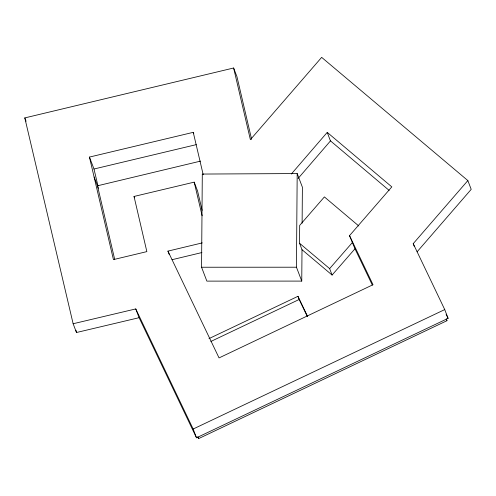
<?xml version="1.0" encoding="UTF-8"?>
<svg xmlns="http://www.w3.org/2000/svg" width="496" height="496" viewBox="0 0 496 496"><rect width="100%" height="100%" fill="white"/><g stroke="black" fill="none" stroke-linecap="round" stroke-linejoin="round"><path stroke-width="0.74" d="M358.8 225.99L324.396 196.918L299.683 225.413L299.547 243.263L302.002 249.693L301.754 281.096L206.863 281.12L201.562 267.239L202.3 174.059L297.185 173.557L302.393 187.197L302.114 223.181M301.754 281.096L296.453 267.214L297.185 173.557M291.307 174.046L327.242 132.37L391.815 186.88L349.525 235.643L354.969 248.794L372.347 285.101M298.096 178.467L330.491 140.889L389.149 190.408M413.224 243.648L467.852 180.581L321.656 57.362L250.387 139.643L233.628 68.002L24.8 117.912L73.135 323.745L76.483 332.512L139.103 317.694L196.503 437.794L448.086 318.351L444.738 309.585L413.224 243.648L414.259 246.345M417.08 251.832L471.2 189.348L467.852 180.581M354.969 248.794L332.091 275.051L329.635 268.621L352.513 242.364M208.971 338.619L297.96 296.31L307.458 316.157M210.874 341.459L299.169 299.479L297.96 296.31M196.503 437.794L193.155 429.028L444.738 309.585M197.885 437.236L198.555 438.638L446.952 320.707L446.226 318.81M200.508 161.126L97.483 185.795L114.681 259.365M169.229 254.491L167.939 251.119L202.256 242.897M172.038 259.706L201.878 252.557M202.132 210.354L197.538 190.91L194.19 182.144L134.032 196.453L146.853 251.615L113.441 259.606L89.435 157.077L193.254 132.339L193.787 133.746M89.435 157.077L93.992 169.012L196.304 144.634M73.135 323.745L135.755 308.927L193.155 429.028M201.562 267.239L296.453 267.214M299.547 243.263L329.635 268.621M302.002 249.693L332.091 275.051M446.096 314.191L448.086 318.351M446.282 319.312L446.952 320.707M349.525 235.643L373.011 284.716L219.046 357.914L167.939 251.119M299.169 299.479L307.359 316.584M327.242 132.37L330.441 140.951M233.628 68.002L236.976 76.768L251.621 139.357M134.032 196.453L134.546 197.805M197.83 436.734L198.555 438.638M94.135 177.016L98.45 188.331M135.755 308.927L139.103 317.694M24.8 117.912L26.09 121.278M194.19 182.144L202.139 215.791M193.254 132.339L203.205 174.716M93.992 169.012L97.997 186.006M75.95 330.249L76.483 332.512"/></g></svg>
